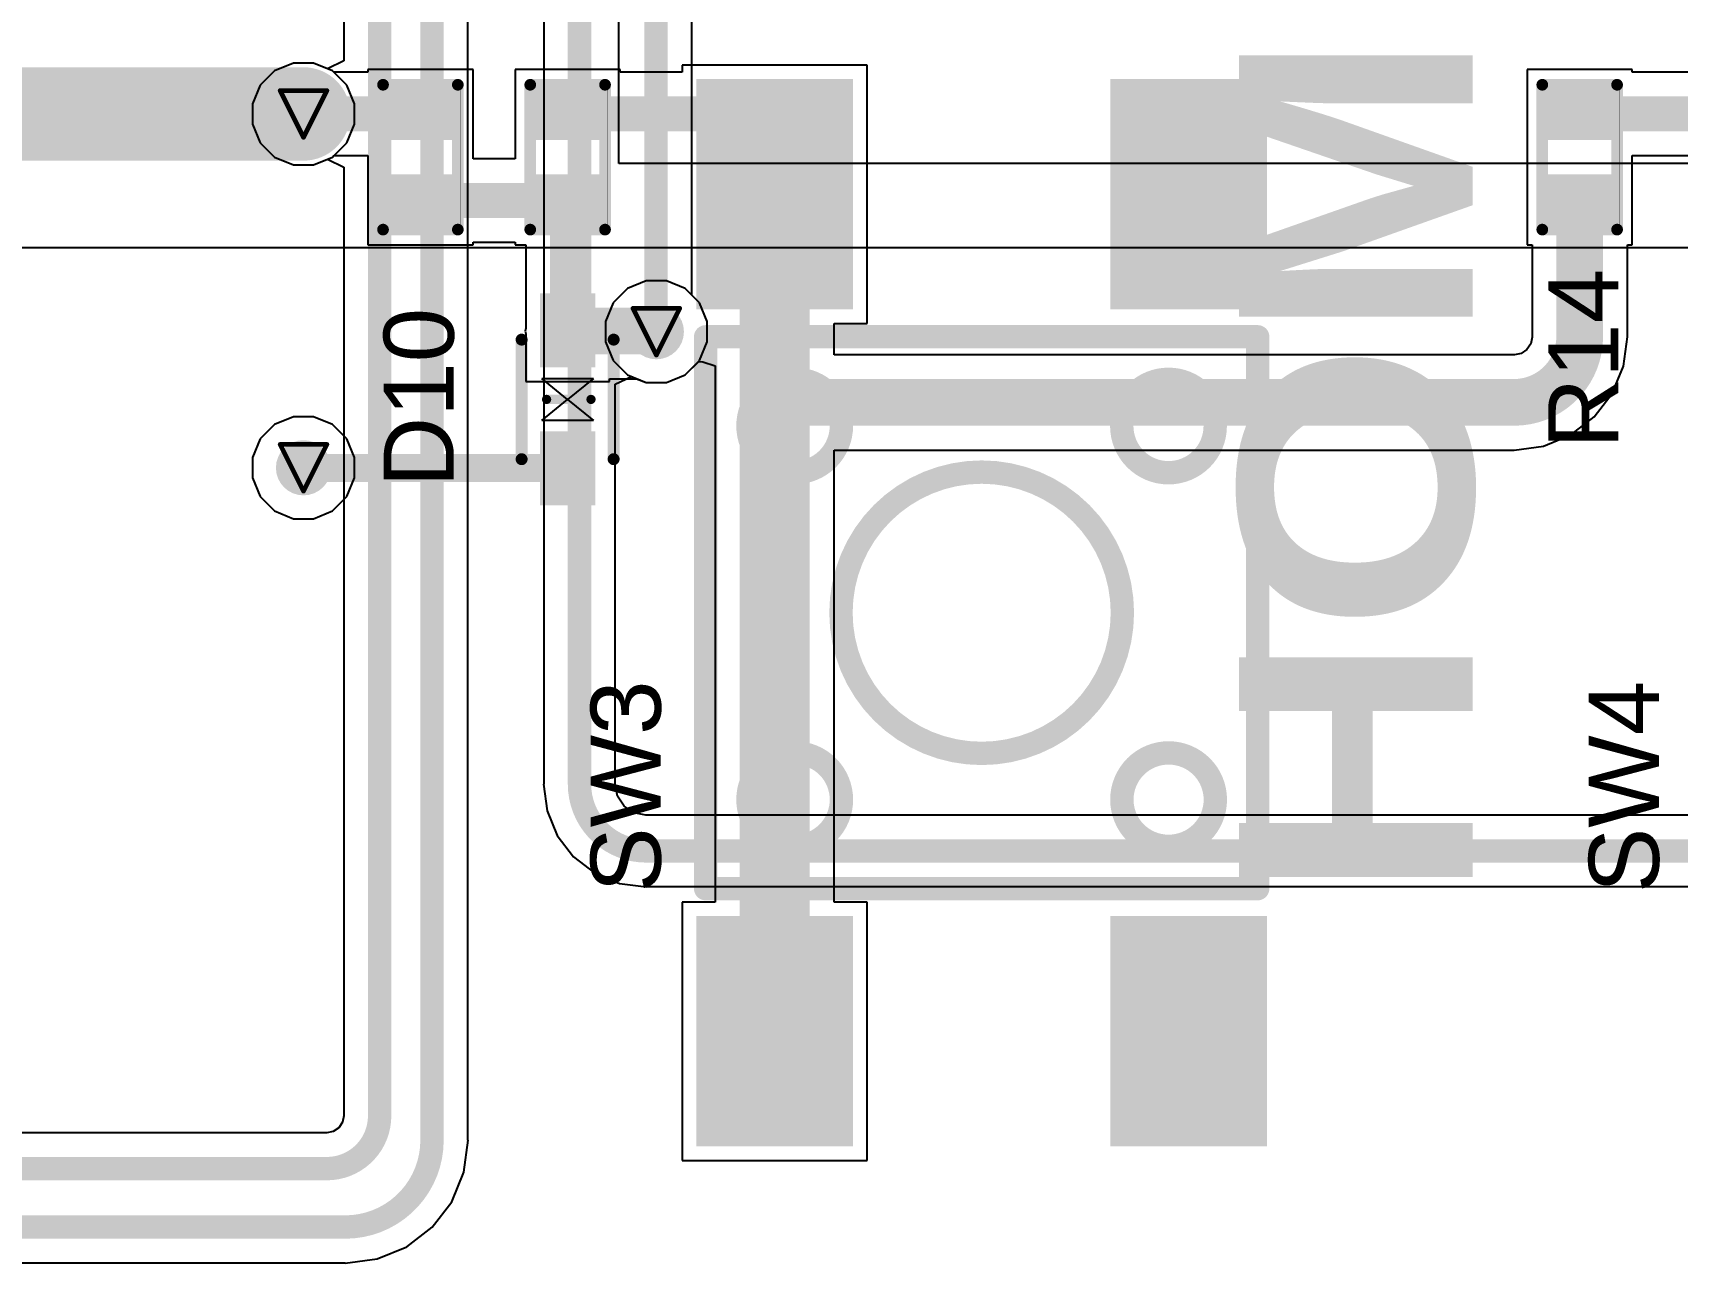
# Model space of a CAD drawing. Header units: inches. Extents: x 0 to 211, y 0 to 201.
# Drawn here: x 1.519 to 2.223, y 0.6 to 1.126 of the extents above; entities that cross this region are included whole.
import ezdxf

# ---------------------------------------------------------------- set-up
doc = ezdxf.new("R2010")
doc.units = ezdxf.units.IN
doc.header["$MEASUREMENT"] = 0
for name, color, linetype in [('Bottom Layer', 5, 'Continuous'), ('Drill Drawing', 1, 'Continuous'), ('Layer 1', 16, 'Continuous'), ('Layer 2', 76, 'Continuous'), ('Top Layer', 1, 'Continuous'), ('Top Overlay', 2, 'Continuous'), ('Top Paste', 8, 'Continuous'), ('Top Solder', 216, 'Continuous'), ('Via Holes', 16, 'Continuous')]:
    doc.layers.add(name, color=color, linetype=linetype)
doc.styles.add('Arial', font='', dxfattribs={"height": 0.2})
doc.styles.add('Arial Black_Bold', font='', dxfattribs={"height": 0.2})
doc.styles.get('Arial').set_extended_font_data('Arial')
doc.styles.get('Arial Black_Bold').set_extended_font_data('Arial Black', bold=True)

# ---------------------------------------------------------------- blocks, each defined once
blk = doc.blocks.new('TS_1002S_12026C_83')
at = {"layer": 'Top Layer'}
for points in [[(-0.22441, 0.11811), (-0.13385, 0.11811), (-0.13385, 0.05906), (-0.22441, 0.05906)], [(0.13385, 0.1181), (0.22441, 0.1181), (0.22441, 0.05905), (0.13385, 0.05905)], [(-0.22441, -0.05906), (-0.13385, -0.05906), (-0.13385, -0.11811), (-0.22441, -0.11811)], [(0.13385, -0.05906), (0.22441, -0.05906), (0.22441, -0.11811), (0.13385, -0.11811)]]:
    blk.add_hatch(color=1, dxfattribs=at).paths.add_polyline_path(points)
at = {"layer": 'Top Paste'}
for points in [[(-0.22441, 0.11811), (-0.13385, 0.11811), (-0.13385, 0.05906), (-0.22441, 0.05906)], [(0.13385, 0.1181), (0.22441, 0.1181), (0.22441, 0.05905), (0.13385, 0.05905)], [(-0.22441, -0.05906), (-0.13385, -0.05906), (-0.13385, -0.11811), (-0.22441, -0.11811)], [(0.13385, -0.05906), (0.22441, -0.05906), (0.22441, -0.11811), (0.13385, -0.11811)]]:
    blk.add_hatch(color=8, dxfattribs=at).paths.add_polyline_path(points)
at = {"layer": 'Top Solder'}
for points in [[(-0.22841, 0.12211), (-0.12985, 0.12211), (-0.12985, 0.05506), (-0.22841, 0.05506)], [(0.12985, 0.1221), (0.22841, 0.1221), (0.22841, 0.05505), (0.12985, 0.05505)], [(-0.22841, -0.05506), (-0.12985, -0.05506), (-0.12985, -0.12211), (-0.22841, -0.12211)], [(0.12985, -0.05506), (0.22841, -0.05506), (0.22841, -0.12211), (0.12985, -0.12211)]]:
    blk.add_hatch(color=216, dxfattribs=at).paths.add_polyline_path(points)
at = {"layer": 'Top Overlay'}
for points in [[(0.11811, 0.11811, 0.01, 0.01, 0), (-0.11811, 0.11811, 0.01, 0.01, 0)], [(-0.11811, -0.11811, 0.01, 0.01, 0), (-0.11811, 0.11811, 0.01, 0.01, 0)], [(0.11811, -0.11811, 0.01, 0.01, 0), (0.11811, 0.11811, 0.01, 0.01, 0)], [(0.11811, -0.11811, 0.01, 0.01, 0), (-0.11811, -0.11811, 0.01, 0.01, 0)]]:
    blk.add_lwpolyline(points, format="xyseb", dxfattribs=at)
for points in [[(-0.12061, 0.11811, 0.005, 0.005, 1), (-0.11561, 0.11811, 0.005, 0.005, 1)], [(-0.12061, 0.11811, 0.005, 0.005, 1), (-0.11561, 0.11811, 0.005, 0.005, 1)], [(0.11561, 0.11811, 0.005, 0.005, 1), (0.12061, 0.11811, 0.005, 0.005, 1)], [(0.11561, 0.11811, 0.005, 0.005, 1), (0.12061, 0.11811, 0.005, 0.005, 1)], [(-0.05992, 0.07994, 0.01, 0.01, 1), (-0.09992, 0.07994, 0.01, 0.01, 1)], [(0.1, 0.07999, 0.01, 0.01, 1), (0.06, 0.07999, 0.01, 0.01, 1)], [(-0.10242, 0.07994, 0.005, 0.005, 1), (-0.09742, 0.07994, 0.005, 0.005, 1)], [(-0.06242, 0.07994, 0.005, 0.005, 1), (-0.05742, 0.07994, 0.005, 0.005, 1)], [(0.0575, 0.07999, 0.005, 0.005, 1), (0.0625, 0.07999, 0.005, 0.005, 1)], [(0.0975, 0.07999, 0.005, 0.005, 1), (0.1025, 0.07999, 0.005, 0.005, 1)], [(0.06021, 0, 0.01, 0.01, 1), (-0.06021, 0, 0.01, 0.01, 1)], [(-0.06271, 0, 0.005, 0.005, 1), (-0.05771, 0, 0.005, 0.005, 1)], [(0.05771, 0, 0.005, 0.005, 1), (0.06271, 0, 0.005, 0.005, 1)], [(-0.06, -0.08001, 0.01, 0.01, 1), (-0.1, -0.08001, 0.01, 0.01, 1)], [(0.1, -0.08001, 0.01, 0.01, 1), (0.06, -0.08001, 0.01, 0.01, 1)], [(-0.1025, -0.08001, 0.005, 0.005, 1), (-0.0975, -0.08001, 0.005, 0.005, 1)], [(-0.0625, -0.08001, 0.005, 0.005, 1), (-0.0575, -0.08001, 0.005, 0.005, 1)], [(0.0575, -0.08001, 0.005, 0.005, 1), (0.0625, -0.08001, 0.005, 0.005, 1)], [(0.0975, -0.08001, 0.005, 0.005, 1), (0.1025, -0.08001, 0.005, 0.005, 1)], [(-0.12061, -0.11811, 0.005, 0.005, 1), (-0.11561, -0.11811, 0.005, 0.005, 1)], [(-0.12061, -0.11811, 0.005, 0.005, 1), (-0.11561, -0.11811, 0.005, 0.005, 1)], [(0.11561, -0.11811, 0.005, 0.005, 1), (0.12061, -0.11811, 0.005, 0.005, 1)], [(0.11561, -0.11811, 0.005, 0.005, 1), (0.12061, -0.11811, 0.005, 0.005, 1)]]:
    blk.add_lwpolyline(points, format="xyseb", close=True, dxfattribs=at)
blk = doc.blocks.new('R___0402_185')
at = {"layer": 'Top Layer'}
for points in [[(-0.0275, -0.0125), (-0.0275, 0.0125), (-0.0095, 0.0125), (-0.0095, -0.0125)], [(0.0095, -0.0125), (0.0095, 0.0125), (0.0275, 0.0125), (0.0275, -0.0125)]]:
    blk.add_hatch(color=1, dxfattribs=at).paths.add_polyline_path(points)
at = {"layer": 'Top Paste'}
for points in [[(-0.0275, -0.0125), (-0.0275, 0.0125), (-0.0095, 0.0125), (-0.0095, -0.0125)], [(0.0095, -0.0125), (0.0095, 0.0125), (0.0275, 0.0125), (0.0275, -0.0125)]]:
    blk.add_hatch(color=8, dxfattribs=at).paths.add_polyline_path(points)
at = {"layer": 'Top Solder'}
for points in [[(-0.02967, -0.01467), (-0.02967, 0.01467), (-0.00733, 0.01467), (-0.00733, -0.01467)], [(0.00733, -0.01467), (0.00733, 0.01467), (0.02967, 0.01467), (0.02967, -0.01467)]]:
    blk.add_hatch(color=216, dxfattribs=at).paths.add_polyline_path(points)
at = {"layer": 'Top Overlay'}
for points in [[(-0.031, 0.016, 0.005, 0.005, 0), (0.031, 0.016, 0.005, 0.005, 0)], [(-0.031, 0.016, 0.005, 0.005, 0), (-0.031, -0.016, 0.005, 0.005, 0)], [(0.031, 0.016, 0.005, 0.005, 0), (0.031, -0.016, 0.005, 0.005, 0)], [(-0.031, -0.016, 0.005, 0.005, 0), (0.031, -0.016, 0.005, 0.005, 0)], [(-0.032, -0.017, 0.000127, 0.000127, 0), (0.032, -0.017, 0.000127, 0.000127, 0)]]:
    blk.add_lwpolyline(points, format="xyseb", dxfattribs=at)
for points in [[(-0.03225, 0.016, 0.0025, 0.0025, 1), (-0.02975, 0.016, 0.0025, 0.0025, 1)], [(-0.03225, 0.016, 0.0025, 0.0025, 1), (-0.02975, 0.016, 0.0025, 0.0025, 1)], [(0.02975, 0.016, 0.0025, 0.0025, 1), (0.03225, 0.016, 0.0025, 0.0025, 1)], [(0.02975, 0.016, 0.0025, 0.0025, 1), (0.03225, 0.016, 0.0025, 0.0025, 1)], [(-0.03225, -0.016, 0.0025, 0.0025, 1), (-0.02975, -0.016, 0.0025, 0.0025, 1)], [(-0.03225, -0.016, 0.0025, 0.0025, 1), (-0.02975, -0.016, 0.0025, 0.0025, 1)], [(0.02975, -0.016, 0.0025, 0.0025, 1), (0.03225, -0.016, 0.0025, 0.0025, 1)], [(0.02975, -0.016, 0.0025, 0.0025, 1), (0.03225, -0.016, 0.0025, 0.0025, 1)], [(-0.03203, -0.017, 0.0000635, 0.0000635, 1), (-0.03197, -0.017, 0.0000635, 0.0000635, 1)], [(0.03197, -0.017, 0.0000635, 0.0000635, 1), (0.03203, -0.017, 0.0000635, 0.0000635, 1)]]:
    blk.add_lwpolyline(points, format="xyseb", close=True, dxfattribs=at)
blk = doc.blocks.new('R___0402_186')
at = {"layer": 'Top Layer'}
for points in [[(-0.0275, -0.0125), (-0.0275, 0.0125), (-0.0095, 0.0125), (-0.0095, -0.0125)], [(0.0095, -0.0125), (0.0095, 0.0125), (0.0275, 0.0125), (0.0275, -0.0125)]]:
    blk.add_hatch(color=1, dxfattribs=at).paths.add_polyline_path(points)
at = {"layer": 'Top Paste'}
for points in [[(-0.0275, -0.0125), (-0.0275, 0.0125), (-0.0095, 0.0125), (-0.0095, -0.0125)], [(0.0095, -0.0125), (0.0095, 0.0125), (0.0275, 0.0125), (0.0275, -0.0125)]]:
    blk.add_hatch(color=8, dxfattribs=at).paths.add_polyline_path(points)
at = {"layer": 'Top Solder'}
for points in [[(-0.02967, -0.01467), (-0.02967, 0.01467), (-0.00733, 0.01467), (-0.00733, -0.01467)], [(0.00733, -0.01467), (0.00733, 0.01467), (0.02967, 0.01467), (0.02967, -0.01467)]]:
    blk.add_hatch(color=216, dxfattribs=at).paths.add_polyline_path(points)
at = {"layer": 'Top Overlay'}
for points in [[(-0.031, 0.016, 0.005, 0.005, 0), (0.031, 0.016, 0.005, 0.005, 0)], [(-0.031, 0.016, 0.005, 0.005, 0), (-0.031, -0.016, 0.005, 0.005, 0)], [(0.031, 0.016, 0.005, 0.005, 0), (0.031, -0.016, 0.005, 0.005, 0)], [(-0.031, -0.016, 0.005, 0.005, 0), (0.031, -0.016, 0.005, 0.005, 0)], [(-0.032, -0.017, 0.000127, 0.000127, 0), (0.032, -0.017, 0.000127, 0.000127, 0)]]:
    blk.add_lwpolyline(points, format="xyseb", dxfattribs=at)
for points in [[(-0.03225, 0.016, 0.0025, 0.0025, 1), (-0.02975, 0.016, 0.0025, 0.0025, 1)], [(-0.03225, 0.016, 0.0025, 0.0025, 1), (-0.02975, 0.016, 0.0025, 0.0025, 1)], [(0.02975, 0.016, 0.0025, 0.0025, 1), (0.03225, 0.016, 0.0025, 0.0025, 1)], [(0.02975, 0.016, 0.0025, 0.0025, 1), (0.03225, 0.016, 0.0025, 0.0025, 1)], [(-0.03225, -0.016, 0.0025, 0.0025, 1), (-0.02975, -0.016, 0.0025, 0.0025, 1)], [(-0.03225, -0.016, 0.0025, 0.0025, 1), (-0.02975, -0.016, 0.0025, 0.0025, 1)], [(0.02975, -0.016, 0.0025, 0.0025, 1), (0.03225, -0.016, 0.0025, 0.0025, 1)], [(0.02975, -0.016, 0.0025, 0.0025, 1), (0.03225, -0.016, 0.0025, 0.0025, 1)], [(-0.03203, -0.017, 0.0000635, 0.0000635, 1), (-0.03197, -0.017, 0.0000635, 0.0000635, 1)], [(0.03197, -0.017, 0.0000635, 0.0000635, 1), (0.03203, -0.017, 0.0000635, 0.0000635, 1)]]:
    blk.add_lwpolyline(points, format="xyseb", close=True, dxfattribs=at)
blk = doc.blocks.new('R___0402_188')
at = {"layer": 'Top Layer'}
for points in [[(-0.0275, -0.0125), (-0.0275, 0.0125), (-0.0095, 0.0125), (-0.0095, -0.0125)], [(0.0095, -0.0125), (0.0095, 0.0125), (0.0275, 0.0125), (0.0275, -0.0125)]]:
    blk.add_hatch(color=1, dxfattribs=at).paths.add_polyline_path(points)
at = {"layer": 'Top Paste'}
for points in [[(-0.0275, -0.0125), (-0.0275, 0.0125), (-0.0095, 0.0125), (-0.0095, -0.0125)], [(0.0095, -0.0125), (0.0095, 0.0125), (0.0275, 0.0125), (0.0275, -0.0125)]]:
    blk.add_hatch(color=8, dxfattribs=at).paths.add_polyline_path(points)
at = {"layer": 'Top Solder'}
for points in [[(-0.02967, -0.01467), (-0.02967, 0.01467), (-0.00733, 0.01467), (-0.00733, -0.01467)], [(0.00733, -0.01467), (0.00733, 0.01467), (0.02967, 0.01467), (0.02967, -0.01467)]]:
    blk.add_hatch(color=216, dxfattribs=at).paths.add_polyline_path(points)
at = {"layer": 'Top Overlay'}
for points in [[(-0.031, 0.016, 0.005, 0.005, 0), (0.031, 0.016, 0.005, 0.005, 0)], [(-0.031, 0.016, 0.005, 0.005, 0), (-0.031, -0.016, 0.005, 0.005, 0)], [(0.031, 0.016, 0.005, 0.005, 0), (0.031, -0.016, 0.005, 0.005, 0)], [(-0.031, -0.016, 0.005, 0.005, 0), (0.031, -0.016, 0.005, 0.005, 0)], [(-0.032, -0.017, 0.000127, 0.000127, 0), (0.032, -0.017, 0.000127, 0.000127, 0)]]:
    blk.add_lwpolyline(points, format="xyseb", dxfattribs=at)
for points in [[(-0.03225, 0.016, 0.0025, 0.0025, 1), (-0.02975, 0.016, 0.0025, 0.0025, 1)], [(-0.03225, 0.016, 0.0025, 0.0025, 1), (-0.02975, 0.016, 0.0025, 0.0025, 1)], [(0.02975, 0.016, 0.0025, 0.0025, 1), (0.03225, 0.016, 0.0025, 0.0025, 1)], [(0.02975, 0.016, 0.0025, 0.0025, 1), (0.03225, 0.016, 0.0025, 0.0025, 1)], [(-0.03225, -0.016, 0.0025, 0.0025, 1), (-0.02975, -0.016, 0.0025, 0.0025, 1)], [(-0.03225, -0.016, 0.0025, 0.0025, 1), (-0.02975, -0.016, 0.0025, 0.0025, 1)], [(0.02975, -0.016, 0.0025, 0.0025, 1), (0.03225, -0.016, 0.0025, 0.0025, 1)], [(0.02975, -0.016, 0.0025, 0.0025, 1), (0.03225, -0.016, 0.0025, 0.0025, 1)], [(-0.03203, -0.017, 0.0000635, 0.0000635, 1), (-0.03197, -0.017, 0.0000635, 0.0000635, 1)], [(0.03197, -0.017, 0.0000635, 0.0000635, 1), (0.03203, -0.017, 0.0000635, 0.0000635, 1)]]:
    blk.add_lwpolyline(points, format="xyseb", close=True, dxfattribs=at)
blk = doc.blocks.new('SOD_523__B__D____________233')
at = {"layer": 'Top Layer'}
for points in [[(-0.04134, 0.00787), (-0.01771, 0.00787), (-0.01771, -0.00787), (-0.04134, -0.00787)], [(0.04134, -0.00787), (0.01771, -0.00787), (0.01771, 0.00787), (0.04134, 0.00787)]]:
    blk.add_hatch(color=1, dxfattribs=at).paths.add_polyline_path(points)
at = {"layer": 'Top Paste'}
for points in [[(-0.04134, 0.00787), (-0.01771, 0.00787), (-0.01771, -0.00787), (-0.04134, -0.00787)], [(0.04134, -0.00787), (0.01771, -0.00787), (0.01771, 0.00787), (0.04134, 0.00787)]]:
    blk.add_hatch(color=8, dxfattribs=at).paths.add_polyline_path(points)
at = {"layer": 'Top Solder'}
for points in [[(-0.04534, 0.01187), (-0.01371, 0.01187), (-0.01371, -0.01187), (-0.04534, -0.01187)], [(0.04534, -0.01187), (0.01371, -0.01187), (0.01371, 0.01187), (0.04534, 0.01187)]]:
    blk.add_hatch(color=216, dxfattribs=at).paths.add_polyline_path(points)
at = {"layer": 'Top Overlay'}
for p, q in [((-0.009, -0.011), (-0.009, 0.011)), ((-0.009, 0.011), (0, 0)), ((0, 0), (0.009, 0.011)), ((0.009, 0.011), (0.009, -0.011)), ((0, 0), (-0.009, -0.011)), ((0, 0), (0, 0)), ((0.009, -0.011), (0, 0)), ((0, 0), (0, 0))]:
    blk.add_line(p, q, dxfattribs=at)
for points in [[(-0.02559, 0.01969, 0.00512, 0.00512, 0), (0.02559, 0.01969, 0.00512, 0.00512, 0)], [(0, 0.009, 0.00394, 0.00394, 0), (0, -0.01, 0.00394, 0.00394, 0)], [(-0.02559, -0.01969, 0.00512, 0.00512, 0), (0.02559, -0.01969, 0.00512, 0.00512, 0)]]:
    blk.add_lwpolyline(points, format="xyseb", dxfattribs=at)
for points in [[(-0.02687, 0.01969, 0.00256, 0.00256, 1), (-0.02431, 0.01969, 0.00256, 0.00256, 1)], [(0.02431, 0.01969, 0.00256, 0.00256, 1), (0.02687, 0.01969, 0.00256, 0.00256, 1)], [(-0.00098, 0.009, 0.00197, 0.00197, 1), (0.00098, 0.009, 0.00197, 0.00197, 1)], [(-0.00098, -0.01, 0.00197, 0.00197, 1), (0.00098, -0.01, 0.00197, 0.00197, 1)], [(-0.02687, -0.01969, 0.00256, 0.00256, 1), (-0.02431, -0.01969, 0.00256, 0.00256, 1)], [(0.02431, -0.01969, 0.00256, 0.00256, 1), (0.02687, -0.01969, 0.00256, 0.00256, 1)]]:
    blk.add_lwpolyline(points, format="xyseb", close=True, dxfattribs=at)

msp = doc.modelspace()

# ---------------------------------------------------------------- hatches: boundary and pattern name
at = {"layer": 'Bottom Layer'}
h = msp.add_hatch(color=5, dxfattribs=at)
edge = h.paths.add_edge_path()
edge.add_arc((1.63501, 1.09145), 0.01181, 0, 360)
h = msp.add_hatch(color=5, dxfattribs=at)
edge = h.paths.add_edge_path()
edge.add_arc((1.78599, 0.99825), 0.01181, 0, 360)
h = msp.add_hatch(color=5, dxfattribs=at)
edge = h.paths.add_edge_path()
edge.add_arc((1.63501, 0.94), 0.01181, 0, 360)
at = {"layer": 'Layer 1'}
h = msp.add_hatch(color=16, dxfattribs=at)
edge = h.paths.add_edge_path()
edge.add_arc((1.63501, 1.09145), 0.01181, 0, 360)
h = msp.add_hatch(color=16, dxfattribs=at)
edge = h.paths.add_edge_path()
edge.add_arc((1.78599, 0.99825), 0.01181, 0, 360)
h = msp.add_hatch(color=16, dxfattribs=at)
edge = h.paths.add_edge_path()
edge.add_arc((1.63501, 0.94), 0.01181, 0, 360)
at = {"layer": 'Layer 2'}
h = msp.add_hatch(color=76, dxfattribs=at)
edge = h.paths.add_edge_path()
edge.add_arc((1.63501, 1.09145), 0.01181, 0, 360)
h = msp.add_hatch(color=76, dxfattribs=at)
edge = h.paths.add_edge_path()
edge.add_arc((1.78599, 0.99825), 0.01181, 0, 360)
h = msp.add_hatch(color=76, dxfattribs=at)
edge = h.paths.add_edge_path()
edge.add_arc((1.63501, 0.94), 0.01181, 0, 360)
at = {"layer": 'Top Layer'}
h = msp.add_hatch(color=1, dxfattribs=at)
edge = h.paths.add_edge_path()
edge.add_arc((1.63501, 1.09145), 0.01181, 0, 360)
h = msp.add_hatch(color=1, dxfattribs=at)
edge = h.paths.add_edge_path()
edge.add_arc((1.78599, 0.99825), 0.01181, 0, 360)
h = msp.add_hatch(color=1, dxfattribs=at)
edge = h.paths.add_edge_path()
edge.add_arc((1.63501, 0.94), 0.01181, 0, 360)
at = {"layer": 'Via Holes'}
h = msp.add_hatch(color=7, dxfattribs=at)
edge = h.paths.add_edge_path()
edge.add_arc((1.63501, 1.09145), 0.00591, 0, 360)
h = msp.add_hatch(color=7, dxfattribs=at)
edge = h.paths.add_edge_path()
edge.add_arc((1.78599, 0.99825), 0.00591, 0, 360)
h = msp.add_hatch(color=7, dxfattribs=at)
edge = h.paths.add_edge_path()
edge.add_arc((1.63501, 0.94), 0.00591, 0, 360)

# ---------------------------------------------------------------- linework, layer by layer
at = {"layer": 'Bottom Layer'}
for p, q in [((1.6523, 2.0874), (1.6523, 1.11415)), ((1.73781, 2.04287), (1.73781, 0.80451)), ((1.70529, 0.65213), (1.70529, 2.03851)), ((1.80115, 1.01394), (1.80115, 1.60645)), ((1.63067, 1.11326), (1.62266, 1.10994)), ((1.63935, 1.11326), (1.63067, 1.11326)), ((1.6453, 1.11079), (1.63935, 1.11326)), ((1.6523, 1.11415), (1.6453, 1.11079)), ((1.62266, 1.10994), (1.61652, 1.1038)), ((1.61652, 1.1038), (1.6132, 1.09579)), ((1.6132, 1.09579), (1.6132, 1.08711)), ((1.6132, 1.08711), (1.61652, 1.07909)), ((1.61652, 1.07909), (1.62266, 1.07296)), ((1.62266, 1.07296), (1.63067, 1.06964)), ((1.63067, 1.06964), (1.63935, 1.06964)), ((1.63935, 1.06964), (1.6453, 1.0721)), ((1.6453, 1.0721), (1.6523, 1.06875)), ((1.6523, 1.06875), (1.6523, 0.66259)), ((1.80448, 1.0106), (1.80115, 1.01394)), ((1.8078, 1.00258), (1.80448, 1.0106)), ((1.8078, 0.99391), (1.8078, 1.00258)), ((1.80448, 0.98589), (1.8078, 0.99391)), ((1.79835, 0.97976), (1.80448, 0.98589)), ((1.7684, 0.97584), (1.7754, 0.97902)), ((1.7754, 0.97902), (1.78165, 0.97644)), ((1.79033, 0.97644), (1.79835, 0.97976)), ((1.7684, 0.80451), (1.7684, 0.97584)), ((1.78165, 0.97644), (1.79033, 0.97644)), ((1.73781, 0.80451), (1.73773, 0.80451)), ((1.73773, 0.80451), (1.73923, 0.79315)), ((1.76838, 0.80439), (1.7684, 0.80451)), ((1.76936, 0.79944), (1.76838, 0.80439)), ((1.77224, 0.79513), (1.76936, 0.79944)), ((1.77654, 0.79226), (1.77224, 0.79513)), ((1.73923, 0.79315), (1.74361, 0.78257)), ((1.7815, 0.79127), (1.77654, 0.79226)), ((1.78162, 0.79129), (1.7815, 0.79127)), ((3.38111, 0.79129), (1.78162, 0.79129)), ((1.74361, 0.78257), (1.75059, 0.77348)), ((1.75059, 0.77348), (1.75968, 0.7665)), ((1.75968, 0.7665), (1.77026, 0.76212)), ((1.77026, 0.76212), (1.78162, 0.76062)), ((1.78162, 0.76062), (1.78162, 0.76071)), ((1.78162, 0.76071), (3.38062, 0.76071)), ((1.65223, 0.66259), (1.65168, 0.65983)), ((1.6523, 0.66259), (1.65223, 0.66259)), ((1.645, 0.65529), (1.3899, 0.65529)), ((1.64777, 0.65591), (1.645, 0.65536)), ((1.645, 0.65536), (1.645, 0.65529)), ((1.65012, 0.65748), (1.64777, 0.65591)), ((1.65168, 0.65983), (1.65012, 0.65748)), ((1.70366, 0.63852), (1.70545, 0.65213)), ((1.70545, 0.65213), (1.70529, 0.65213)), ((1.69841, 0.62584), (1.70366, 0.63852)), ((1.69005, 0.61495), (1.69841, 0.62584)), ((1.67916, 0.60659), (1.69005, 0.61495)), ((1.66648, 0.60134), (1.67916, 0.60659)), ((1.41974, 0.59971), (1.65287, 0.59971)), ((1.65287, 0.59955), (1.66648, 0.60134)), ((1.65287, 0.59971), (1.65287, 0.59955))]:
    msp.add_line(p, q, dxfattribs=at)
for points in [[(1.78585, 0.99852, 0.01, 0.01, 0), (1.78585, 2.21547, 0.01, 0.01, 0)], [(1.75311, 2.12287, 0.01, 0.01, 0), (1.75311, 0.80451, 0.01, 0.01, 0)], [(1.69, 0.65213, 0.01, 0.01, 0), (1.69, 2.10746, 0.01, 0.01, 0)], [(1.66759, 0.66259, 0.01, 0.01, 0), (1.66759, 2.08749, 0.01, 0.01, 0)], [(1.78162, 0.776, 0.01, 0.01, -0.414214), (1.75311, 0.80451, 0.01, 0.01, 0)], [(1.78162, 0.776, 0.01, 0.01, 0), (3.39617, 0.776, 0.01, 0.01, 0)], [(1.66759, 0.66259, 0.01, 0.01, -0.414214), (1.645, 0.64, 0.01, 0.01, 0)], [(1.69, 0.65213, 0.01, 0.01, -0.414214), (1.65287, 0.615, 0.01, 0.01, 0)], [(1.3899, 0.64, 0.01, 0.01, 0), (1.645, 0.64, 0.01, 0.01, 0)], [(1.40419, 0.615, 0.01, 0.01, 0), (1.65287, 0.615, 0.01, 0.01, 0)]]:
    msp.add_lwpolyline(points, format="xyseb", dxfattribs=at)
for points in [[(1.78335, 0.99852, 0.005, 0.005, 1), (1.78835, 0.99852, 0.005, 0.005, 1)], [(1.75061, 0.80451, 0.005, 0.005, 1), (1.75561, 0.80451, 0.005, 0.005, 1)], [(1.75061, 0.80451, 0.005, 0.005, 1), (1.75561, 0.80451, 0.005, 0.005, 1)], [(1.77912, 0.776, 0.005, 0.005, 1), (1.78412, 0.776, 0.005, 0.005, 1)], [(1.77912, 0.776, 0.005, 0.005, 1), (1.78412, 0.776, 0.005, 0.005, 1)], [(1.66509, 0.66259, 0.005, 0.005, 1), (1.67009, 0.66259, 0.005, 0.005, 1)], [(1.66509, 0.66259, 0.005, 0.005, 1), (1.67009, 0.66259, 0.005, 0.005, 1)], [(1.6875, 0.65213, 0.005, 0.005, 1), (1.6925, 0.65213, 0.005, 0.005, 1)], [(1.6875, 0.65213, 0.005, 0.005, 1), (1.6925, 0.65213, 0.005, 0.005, 1)], [(1.6425, 0.64, 0.005, 0.005, 1), (1.6475, 0.64, 0.005, 0.005, 1)], [(1.6425, 0.64, 0.005, 0.005, 1), (1.6475, 0.64, 0.005, 0.005, 1)], [(1.65037, 0.615, 0.005, 0.005, 1), (1.65537, 0.615, 0.005, 0.005, 1)], [(1.65037, 0.615, 0.005, 0.005, 1), (1.65537, 0.615, 0.005, 0.005, 1)]]:
    msp.add_lwpolyline(points, format="xyseb", close=True, dxfattribs=at)
at = {"layer": 'Drill Drawing'}
for points in [[(1.62501, 1.10145, 0.002, 0.002, 0), (1.64501, 1.10145, 0.002, 0.002, 0)], [(1.62501, 1.10145, 0.002, 0.002, 0), (1.63501, 1.08145, 0.002, 0.002, 0)], [(1.63501, 1.08145, 0.002, 0.002, 0), (1.64501, 1.10145, 0.002, 0.002, 0)], [(1.77599, 1.00825, 0.002, 0.002, 0), (1.79599, 1.00825, 0.002, 0.002, 0)], [(1.77599, 1.00825, 0.002, 0.002, 0), (1.78599, 0.98825, 0.002, 0.002, 0)], [(1.78599, 0.98825, 0.002, 0.002, 0), (1.79599, 1.00825, 0.002, 0.002, 0)], [(1.62501, 0.95, 0.002, 0.002, 0), (1.64501, 0.95, 0.002, 0.002, 0)], [(1.62501, 0.95, 0.002, 0.002, 0), (1.63501, 0.93, 0.002, 0.002, 0)], [(1.63501, 0.93, 0.002, 0.002, 0), (1.64501, 0.95, 0.002, 0.002, 0)]]:
    msp.add_lwpolyline(points, format="xyseb", dxfattribs=at)
for points in [[(1.62451, 1.10145, 0.001, 0.001, 1), (1.62551, 1.10145, 0.001, 0.001, 1)], [(1.62451, 1.10145, 0.001, 0.001, 1), (1.62551, 1.10145, 0.001, 0.001, 1)], [(1.64451, 1.10145, 0.001, 0.001, 1), (1.64551, 1.10145, 0.001, 0.001, 1)], [(1.64451, 1.10145, 0.001, 0.001, 1), (1.64551, 1.10145, 0.001, 0.001, 1)], [(1.63451, 1.08145, 0.001, 0.001, 1), (1.63551, 1.08145, 0.001, 0.001, 1)], [(1.63451, 1.08145, 0.001, 0.001, 1), (1.63551, 1.08145, 0.001, 0.001, 1)], [(1.77549, 1.00825, 0.001, 0.001, 1), (1.77649, 1.00825, 0.001, 0.001, 1)], [(1.77549, 1.00825, 0.001, 0.001, 1), (1.77649, 1.00825, 0.001, 0.001, 1)], [(1.79549, 1.00825, 0.001, 0.001, 1), (1.79649, 1.00825, 0.001, 0.001, 1)], [(1.79549, 1.00825, 0.001, 0.001, 1), (1.79649, 1.00825, 0.001, 0.001, 1)], [(1.78549, 0.98825, 0.001, 0.001, 1), (1.78649, 0.98825, 0.001, 0.001, 1)], [(1.78549, 0.98825, 0.001, 0.001, 1), (1.78649, 0.98825, 0.001, 0.001, 1)], [(1.62451, 0.95, 0.001, 0.001, 1), (1.62551, 0.95, 0.001, 0.001, 1)], [(1.62451, 0.95, 0.001, 0.001, 1), (1.62551, 0.95, 0.001, 0.001, 1)], [(1.64451, 0.95, 0.001, 0.001, 1), (1.64551, 0.95, 0.001, 0.001, 1)], [(1.64451, 0.95, 0.001, 0.001, 1), (1.64551, 0.95, 0.001, 0.001, 1)], [(1.63451, 0.93, 0.001, 0.001, 1), (1.63551, 0.93, 0.001, 0.001, 1)], [(1.63451, 0.93, 0.001, 0.001, 1), (1.63551, 0.93, 0.001, 0.001, 1)]]:
    msp.add_lwpolyline(points, format="xyseb", close=True, dxfattribs=at)
at = {"layer": 'Layer 1'}
for p, q in [((1.63067, 1.11326), (1.62266, 1.10994)), ((1.63935, 1.11326), (1.63067, 1.11326)), ((1.64736, 1.10994), (1.63935, 1.11326)), ((1.62266, 1.10994), (1.61652, 1.1038)), ((1.6535, 1.1038), (1.64736, 1.10994)), ((1.61652, 1.1038), (1.6132, 1.09579)), ((1.65682, 1.09579), (1.6535, 1.1038)), ((1.6132, 1.09579), (1.6132, 1.08711)), ((1.65682, 1.08711), (1.65682, 1.09579)), ((1.6132, 1.08711), (1.61652, 1.07909)), ((1.6535, 1.07909), (1.65682, 1.08711)), ((1.61652, 1.07909), (1.62266, 1.07296)), ((1.64736, 1.07296), (1.6535, 1.07909)), ((1.62266, 1.07296), (1.63067, 1.06964)), ((1.63067, 1.06964), (1.63935, 1.06964)), ((1.63935, 1.06964), (1.64736, 1.07296)), ((1.77364, 1.01674), (1.7675, 1.0106)), ((1.78165, 1.02006), (1.77364, 1.01674)), ((1.79033, 1.02006), (1.78165, 1.02006)), ((1.79835, 1.01674), (1.79033, 1.02006)), ((1.80448, 1.0106), (1.79835, 1.01674)), ((1.7675, 1.0106), (1.76418, 1.00258)), ((1.8078, 1.00258), (1.80448, 1.0106)), ((1.76418, 1.00258), (1.76418, 0.99391)), ((1.8078, 0.99391), (1.8078, 1.00258)), ((1.76418, 0.99391), (1.7675, 0.98589)), ((1.80448, 0.98589), (1.8078, 0.99391)), ((1.7675, 0.98589), (1.77364, 0.97976)), ((1.79835, 0.97976), (1.80448, 0.98589)), ((1.77364, 0.97976), (1.78165, 0.97644)), ((1.79033, 0.97644), (1.79835, 0.97976)), ((1.78165, 0.97644), (1.79033, 0.97644))]:
    msp.add_line(p, q, dxfattribs=at)
at = {"layer": 'Layer 2'}
for p, q in [((1.77, 1.07025), (1.77, 1.545)), ((3.46525, 1.07025), (1.77, 1.07025)), ((1.08814, 1.03424), (3.48929, 1.03424)), ((1.77364, 1.01674), (1.7675, 1.0106)), ((1.78165, 1.02006), (1.77364, 1.01674)), ((1.79033, 1.02006), (1.78165, 1.02006)), ((1.79835, 1.01674), (1.79033, 1.02006)), ((1.80448, 1.0106), (1.79835, 1.01674)), ((1.7675, 1.0106), (1.76418, 1.00258)), ((1.8078, 1.00258), (1.80448, 1.0106)), ((1.76418, 1.00258), (1.76418, 0.99391)), ((1.8078, 0.99391), (1.8078, 1.00258)), ((1.76418, 0.99391), (1.7675, 0.98589)), ((1.80448, 0.98589), (1.8078, 0.99391)), ((1.7675, 0.98589), (1.77364, 0.97976)), ((1.79835, 0.97976), (1.80448, 0.98589)), ((1.77364, 0.97976), (1.78165, 0.97644)), ((1.79033, 0.97644), (1.79835, 0.97976)), ((1.78165, 0.97644), (1.79033, 0.97644)), ((1.62266, 0.95849), (1.61652, 0.95235)), ((1.63067, 0.96181), (1.62266, 0.95849)), ((1.63935, 0.96181), (1.63067, 0.96181)), ((1.64736, 0.95849), (1.63935, 0.96181)), ((1.6535, 0.95235), (1.64736, 0.95849)), ((1.61652, 0.95235), (1.6132, 0.94434)), ((1.65682, 0.94434), (1.6535, 0.95235)), ((1.6132, 0.94434), (1.6132, 0.93566)), ((1.65682, 0.93566), (1.65682, 0.94434)), ((1.6132, 0.93566), (1.61652, 0.92765)), ((1.6535, 0.92765), (1.65682, 0.93566)), ((1.61652, 0.92765), (1.62266, 0.92151)), ((1.64736, 0.92151), (1.6535, 0.92765)), ((1.62266, 0.92151), (1.63067, 0.91819)), ((1.63067, 0.91819), (1.63935, 0.91819)), ((1.63935, 0.91819), (1.64736, 0.92151))]:
    msp.add_line(p, q, dxfattribs=at)
msp.add_lwpolyline([(1.10399, 1.09145, 0.04, 0.04, 0), (1.63501, 1.09145, 0.04, 0.04, 0)], format="xyseb", dxfattribs=at)
msp.add_lwpolyline([(1.62501, 1.09145, 0.02, 0.02, 1), (1.64501, 1.09145, 0.02, 0.02, 1)], format="xyseb", close=True, dxfattribs=at)
at = {"layer": 'Top Layer'}
for p, q in [((1.63067, 1.11326), (1.62266, 1.10994)), ((1.63935, 1.11326), (1.63067, 1.11326)), ((1.64736, 1.10994), (1.63935, 1.11326)), ((1.87614, 1.11236), (1.79708, 1.11236)), ((1.79708, 1.11236), (1.79708, 1.10929)), ((1.87614, 1.00181), (1.87614, 1.11236)), ((1.62266, 1.10994), (1.61652, 1.1038)), ((1.64801, 1.10929), (1.64736, 1.10994)), ((1.66254, 1.10929), (1.64801, 1.10929)), ((1.70754, 1.11045), (1.66254, 1.11045)), ((1.66254, 1.11045), (1.66254, 1.10929)), ((1.70754, 1.07229), (1.70754, 1.11045)), ((1.77053, 1.11045), (1.72553, 1.11045)), ((1.72553, 1.11045), (1.72553, 1.07229)), ((1.77053, 1.10929), (1.77053, 1.11045)), ((1.79708, 1.10929), (1.77053, 1.10929)), ((2.2036, 1.11045), (2.1586, 1.11045)), ((2.1586, 1.11045), (2.1586, 1.07245)), ((2.2036, 1.10929), (2.2036, 1.11045)), ((2.23015, 1.10929), (2.2036, 1.10929)), ((1.61652, 1.1038), (1.6132, 1.09579)), ((1.6132, 1.09579), (1.6132, 1.08711)), ((1.6132, 1.08711), (1.61652, 1.07909)), ((1.61652, 1.07909), (1.62266, 1.07296)), ((1.62266, 1.07296), (1.63067, 1.06964)), ((1.63067, 1.06964), (1.63935, 1.06964)), ((1.63935, 1.06964), (1.64736, 1.07296)), ((1.64736, 1.07296), (1.64801, 1.07361)), ((1.64801, 1.07361), (1.66254, 1.07361)), ((1.66254, 1.07361), (1.66254, 1.03545)), ((1.72553, 1.07229), (1.70754, 1.07229)), ((2.1586, 1.07245), (2.1586, 1.03545)), ((2.2036, 1.03545), (2.2036, 1.07361)), ((2.2036, 1.07361), (2.23015, 1.07361)), ((1.66254, 1.03545), (1.70754, 1.03545)), ((1.70754, 1.03545), (1.70754, 1.03661)), ((1.70754, 1.03661), (1.72553, 1.03661)), ((1.72553, 1.03661), (1.72553, 1.03545)), ((1.72553, 1.03545), (1.73019, 1.03545)), ((1.73019, 1.03545), (1.73019, 1.02061)), ((2.1586, 1.03545), (2.16071, 1.03545)), ((2.16071, 1.03545), (2.16071, 0.99605)), ((2.20149, 0.99605), (2.20149, 1.03545)), ((2.20149, 1.03545), (2.2036, 1.03545)), ((1.73019, 1.02061), (1.73016, 1.02061)), ((1.73016, 1.02061), (1.73016, 0.99972)), ((1.73016, 0.99972), (1.72992, 0.99852)), ((1.8621, 0.98839), (1.8621, 1.00181)), ((1.8621, 1.00181), (1.87614, 1.00181)), ((1.72992, 0.99852), (1.73016, 0.99733)), ((1.73016, 0.99733), (1.73016, 0.97699)), ((2.16016, 0.99311), (2.15849, 0.99061)), ((2.16073, 0.99595), (2.16016, 0.99311)), ((2.16071, 0.99605), (2.16073, 0.99595)), ((2.19986, 0.98351), (2.20152, 0.99605)), ((2.20152, 0.99605), (2.20149, 0.99605)), ((1.79835, 0.97976), (1.80412, 0.98553)), ((1.80412, 0.98553), (1.80593, 0.9854)), ((1.80593, 0.9854), (1.81112, 0.98363)), ((2.15305, 0.98839), (1.8621, 0.98839)), ((2.15315, 0.98837), (2.15305, 0.98839)), ((2.15599, 0.98894), (2.15315, 0.98837)), ((2.15849, 0.99061), (2.15599, 0.98894)), ((1.7659, 0.97699), (1.7659, 0.97813)), ((1.7659, 0.97813), (1.77756, 0.97813)), ((1.77756, 0.97813), (1.78165, 0.97644)), ((1.79033, 0.97644), (1.79835, 0.97976)), ((1.81112, 0.98363), (1.81112, 0.7541)), ((2.19502, 0.97182), (2.19986, 0.98351)), ((1.73016, 0.97699), (1.7659, 0.97699)), ((1.78165, 0.97644), (1.79033, 0.97644)), ((2.18732, 0.96178), (2.19502, 0.97182)), ((2.17728, 0.95408), (2.18732, 0.96178)), ((2.16559, 0.94924), (2.17728, 0.95408)), ((1.8621, 0.7541), (1.8621, 0.94761)), ((1.8621, 0.94761), (2.15305, 0.94761)), ((2.15305, 0.94759), (2.16559, 0.94924)), ((2.15305, 0.94761), (2.15305, 0.94759)), ((1.81112, 0.7541), (1.79708, 0.7541)), ((1.79708, 0.7541), (1.79708, 0.64355)), ((1.87614, 0.7541), (1.8621, 0.7541)), ((1.87614, 0.64355), (1.87614, 0.7541)), ((1.79708, 0.64355), (1.87614, 0.64355))]:
    msp.add_line(p, q, dxfattribs=at)
for points in [[(1.63501, 1.09145, 0.015, 0.015, 0), (1.68504, 1.09145, 0.015, 0.015, 0)], [(1.74803, 1.09145, 0.015, 0.015, 0), (1.81458, 1.09145, 0.015, 0.015, 0)], [(1.81458, 1.09145, 0.015, 0.015, 0), (1.83661, 1.05708, 0.015, 0.015, 0)], [(2.1811, 1.09145, 0.015, 0.015, 0), (2.24765, 1.09145, 0.015, 0.015, 0)], [(1.83661, 0.98699, 0.03, 0.03, 0), (1.83661, 1.05708, 0.03, 0.03, 0)], [(1.68504, 1.05445, 0.015, 0.015, 0), (1.74803, 1.05445, 0.015, 0.015, 0)], [(1.74803, 0.9988, 0.015, 0.015, 0), (1.74803, 1.05445, 0.015, 0.015, 0)], [(2.1811, 0.99605, 0.02, 0.02, 0), (2.1811, 1.05182, 0.02, 0.02, 0)], [(1.75031, 0.99852, 0.02, 0.02, 0), (1.78571, 0.99852, 0.02, 0.02, 0)], [(1.78571, 0.99852, 0.02, 0.02, 0), (1.78576, 0.99847, 0.02, 0.02, 0)], [(1.83661, 0.69882, 0.03, 0.03, 0), (1.83661, 0.98699, 0.03, 0.03, 0)], [(2.1811, 0.99605, 0.02, 0.02, -0.414214), (2.15305, 0.968, 0.02, 0.02, 0)], [(1.83933, 0.98427, 0.01, 0.01, -0.414214), (1.83661, 0.98699, 0.01, 0.01, 0)], [(1.83496, 0.968, 0.02, 0.02, 0), (2.15305, 0.968, 0.02, 0.02, 0)], [(1.63501, 0.93987, 0.012, 0.012, 0), (1.7479, 0.93987, 0.012, 0.012, 0)], [(1.7479, 0.93987, 0.012, 0.012, 0), (1.74803, 0.93975, 0.012, 0.012, 0)]]:
    msp.add_lwpolyline(points, format="xyseb", dxfattribs=at)
for points in [[(1.63126, 1.09145, 0.0075, 0.0075, 1), (1.63876, 1.09145, 0.0075, 0.0075, 1)], [(1.68129, 1.09145, 0.0075, 0.0075, 1), (1.68879, 1.09145, 0.0075, 0.0075, 1)], [(1.74428, 1.09145, 0.0075, 0.0075, 1), (1.75178, 1.09145, 0.0075, 0.0075, 1)], [(1.81083, 1.09145, 0.0075, 0.0075, 1), (1.81833, 1.09145, 0.0075, 0.0075, 1)], [(1.81083, 1.09145, 0.0075, 0.0075, 1), (1.81833, 1.09145, 0.0075, 0.0075, 1)], [(2.17735, 1.09145, 0.0075, 0.0075, 1), (2.18485, 1.09145, 0.0075, 0.0075, 1)], [(1.82911, 1.05708, 0.015, 0.015, 1), (1.84411, 1.05708, 0.015, 0.015, 1)], [(1.83286, 1.05708, 0.0075, 0.0075, 1), (1.84036, 1.05708, 0.0075, 0.0075, 1)], [(1.68129, 1.05445, 0.0075, 0.0075, 1), (1.68879, 1.05445, 0.0075, 0.0075, 1)], [(1.74428, 1.05445, 0.0075, 0.0075, 1), (1.75178, 1.05445, 0.0075, 0.0075, 1)], [(1.74428, 1.05445, 0.0075, 0.0075, 1), (1.75178, 1.05445, 0.0075, 0.0075, 1)], [(2.1761, 1.05182, 0.01, 0.01, 1), (2.1861, 1.05182, 0.01, 0.01, 1)], [(1.74531, 0.99852, 0.01, 0.01, 1), (1.75531, 0.99852, 0.01, 0.01, 1)], [(1.74428, 0.9988, 0.0075, 0.0075, 1), (1.75178, 0.9988, 0.0075, 0.0075, 1)], [(1.78071, 0.99852, 0.01, 0.01, 1), (1.79071, 0.99852, 0.01, 0.01, 1)], [(1.78071, 0.99852, 0.01, 0.01, 1), (1.79071, 0.99852, 0.01, 0.01, 1)], [(1.78076, 0.99847, 0.01, 0.01, 1), (1.79076, 0.99847, 0.01, 0.01, 1)], [(1.82911, 0.98699, 0.015, 0.015, 1), (1.84411, 0.98699, 0.015, 0.015, 1)], [(1.82911, 0.98699, 0.015, 0.015, 1), (1.84411, 0.98699, 0.015, 0.015, 1)], [(2.1761, 0.99605, 0.01, 0.01, 1), (2.1861, 0.99605, 0.01, 0.01, 1)], [(2.1761, 0.99605, 0.01, 0.01, 1), (2.1861, 0.99605, 0.01, 0.01, 1)], [(1.83411, 0.98699, 0.005, 0.005, 1), (1.83911, 0.98699, 0.005, 0.005, 1)], [(1.83683, 0.98427, 0.005, 0.005, 1), (1.84183, 0.98427, 0.005, 0.005, 1)], [(1.82996, 0.968, 0.01, 0.01, 1), (1.83996, 0.968, 0.01, 0.01, 1)], [(2.14805, 0.968, 0.01, 0.01, 1), (2.15805, 0.968, 0.01, 0.01, 1)], [(2.14805, 0.968, 0.01, 0.01, 1), (2.15805, 0.968, 0.01, 0.01, 1)], [(1.63201, 0.93987, 0.006, 0.006, 1), (1.63801, 0.93987, 0.006, 0.006, 1)], [(1.7449, 0.93987, 0.006, 0.006, 1), (1.7509, 0.93987, 0.006, 0.006, 1)], [(1.7449, 0.93987, 0.006, 0.006, 1), (1.7509, 0.93987, 0.006, 0.006, 1)], [(1.74503, 0.93975, 0.006, 0.006, 1), (1.75103, 0.93975, 0.006, 0.006, 1)], [(1.82911, 0.69882, 0.015, 0.015, 1), (1.84411, 0.69882, 0.015, 0.015, 1)]]:
    msp.add_lwpolyline(points, format="xyseb", close=True, dxfattribs=at)

# ---------------------------------------------------------------- block references
for name, p, rotation in [('R___0402_188', (1.68504, 1.07295), 90), ('R___0402_186', (1.74803, 1.07295), 90), ('TS_1002S_12026C_83', (1.9252, 0.87795), 270), ('R___0402_185', (2.1811, 1.07295), 90), ('SOD_523__B__D____________233', (1.74803, 0.96927), 90)]:
    msp.add_blockref(name, p, dxfattribs=dict(rotation=rotation))

# ---------------------------------------------------------------- texts
at = {"layer": 'Top Overlay'}
for s, height, style, p in [('HOME', 0.1, 'Arial Black_Bold', (2.13535, 0.75418)), ('R14', 0.03, 'Arial', (2.19763, 0.94824)), ('D10', 0.03, 'Arial', (1.69931, 0.93156)), ('SW3', 0.03, 'Arial', (1.78788, 0.75815)), ('SW4', 0.03, 'Arial', (2.215, 0.75797))]:
    msp.add_text(s, height=height, rotation=90, dxfattribs=dict(at, style=style)).set_placement(p)

doc.saveas('drawing.dxf')
